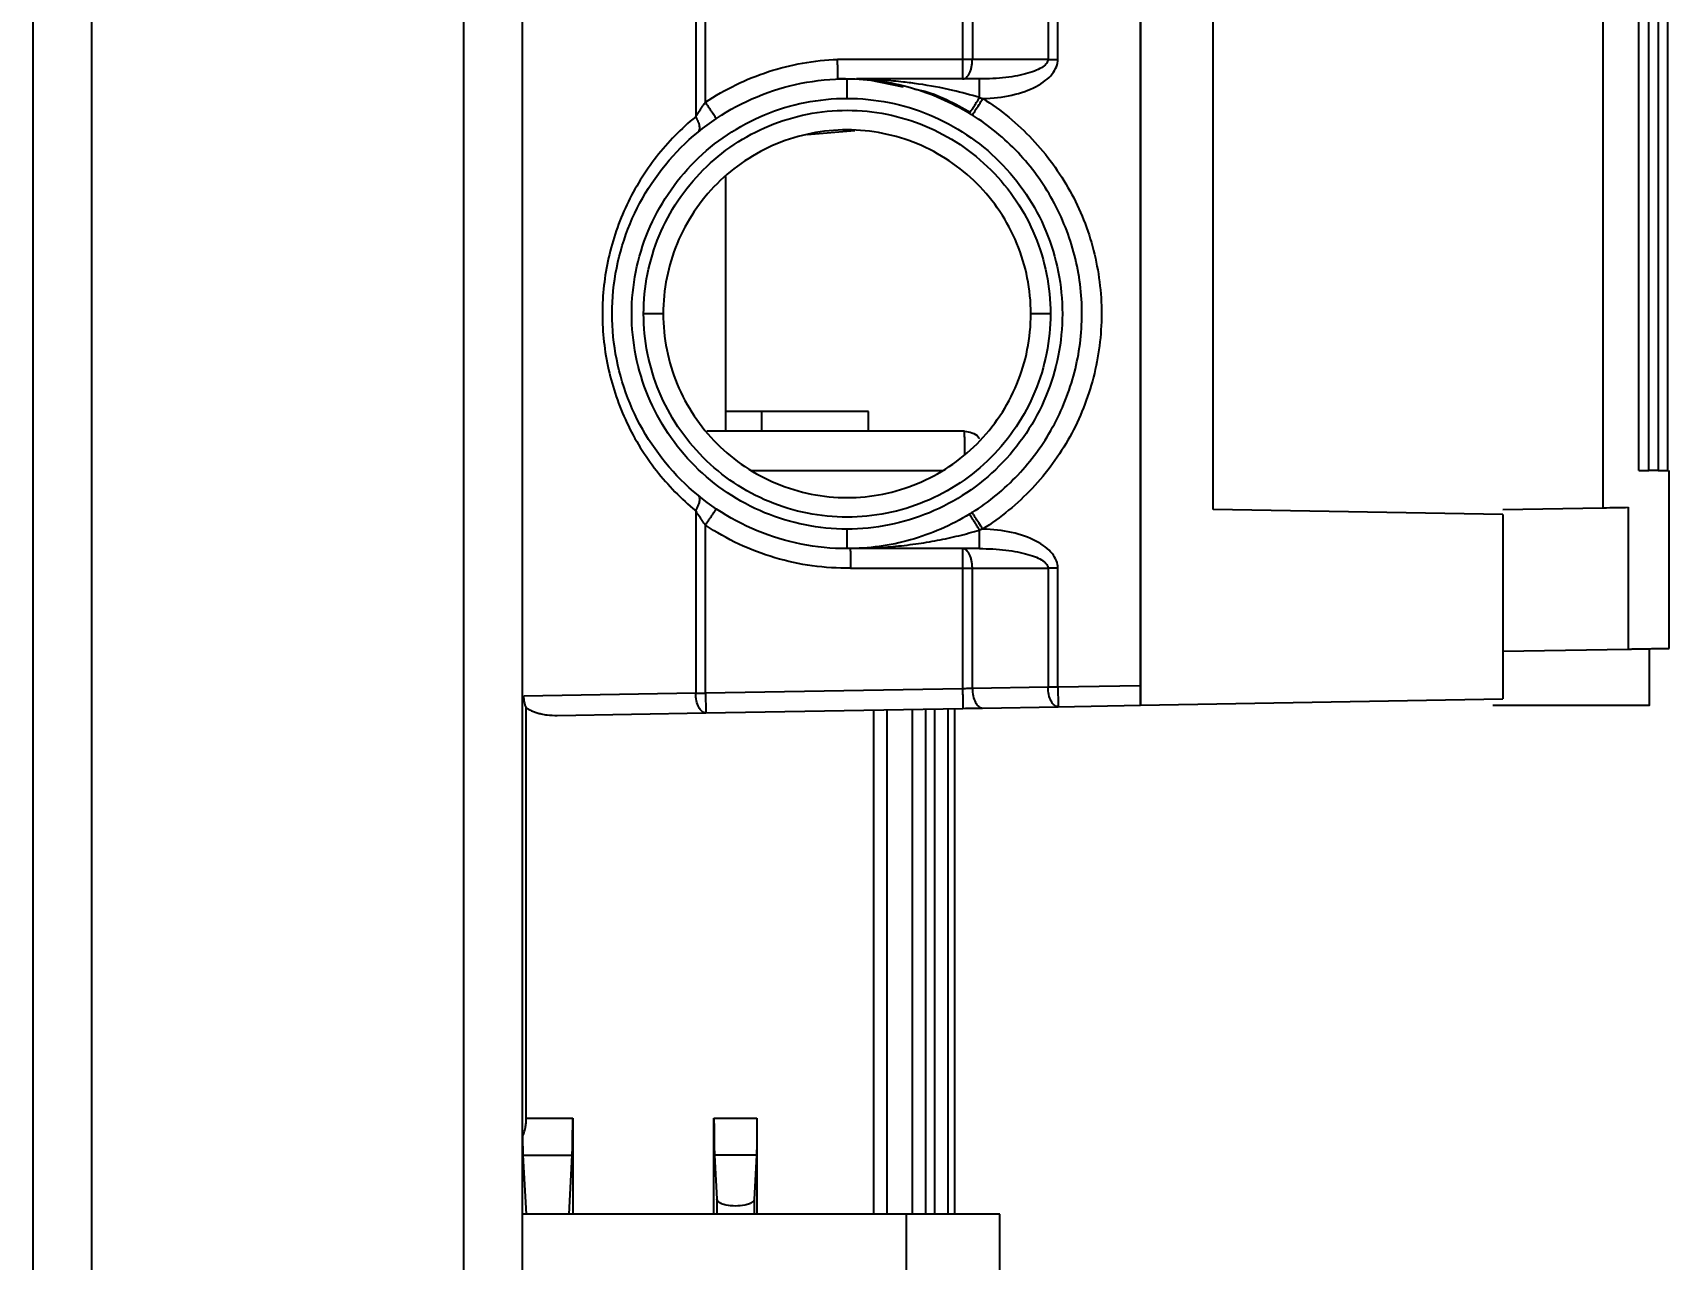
# Model space of a CAD drawing. Header units: millimetres. Extents: x 2 to 418, y 2 to 295.
# Drawn here: x 256.23 to 261.81, y 263.97 to 268.15 of the extents above; entities that cross this region are included whole.
import ezdxf

# ---------------------------------------------------------------- set-up
doc = ezdxf.new("R2010")
doc.units = ezdxf.units.MM
doc.styles.add('SLDTEXTSTYLE0', font='TXT', dxfattribs={"width": 0.75})
doc.dimstyles.new('SLDDIMSTYLE0', dxfattribs={"dimtxt": 3.175, "dimasz": 3.302, "dimexe": 0, "dimexo": 0.0625, "dimgap": 0.79375, "dimtad": 0, "dimtih": 1, "dimtoh": 1, "dimlfac": 15, "dimrnd": 1e-09, "dimzin": 4, "dimdsep": 46, "dimtxsty": 'SLDTEXTSTYLE0', "dimsah": 1, "dimcen": 0.09, "dimadec": 0, "dimazin": 1, "dimtfac": 1, "dimtmove": 0, "dimatfit": 0, "dimfxl": 0, "dimfrac": 2, "dimtolj": 1, "dimtzin": 12, "dimarcsym": 0})
doc.dimstyles.new('SLDDIMSTYLE1', dxfattribs={"dimtxt": 3.175, "dimasz": 3.302, "dimexe": 0, "dimexo": 0.0625, "dimgap": 0.79375, "dimtad": 0, "dimtih": 1, "dimtoh": 1, "dimlfac": 15, "dimrnd": 1e-09, "dimzin": 4, "dimdsep": 46, "dimtxsty": 'SLDTEXTSTYLE0', "dimsah": 1, "dimcen": 0.09, "dimadec": 0, "dimazin": 1, "dimtfac": 1, "dimtofl": 0, "dimtmove": 0, "dimatfit": 3, "dimfxl": 0, "dimfrac": 2, "dimtolj": 1, "dimtzin": 12, "dimarcsym": 0})

# ---------------------------------------------------------------- blocks, each defined once
blk = doc.blocks.new('_D_21')
at = {"color": 7, "linetype": 'Continuous', "lineweight": 0}
for p, q in [((249.7638, 255.5273), (249.7638, 266.404)), ((253.0972, 255.5273), (253.0972, 266.404)), ((249.7638, 263.229), (239.3048, 263.229)), ((253.0972, 263.229), (259.4472, 263.229))]:
    blk.add_line(p, q, dxfattribs=at)
at = {"color": 7, "linetype": 'Continuous', "lineweight": 18}
for points in [[(249.7638, 263.229), (246.4618, 263.737), (246.4618, 262.721)], [(253.0972, 263.229), (256.3992, 262.721), (256.3992, 263.737)]]:
    blk.add_solid(points, dxfattribs=at)
at = {"color": 7, "linetype": 'Continuous', "lineweight": 18, "insert": (228.7479, 264.8017), "char_height": 3.175, "attachment_point": 1, "style": 'SLDTEXTSTYLE0'}
blk.add_mtext('50.00', dxfattribs=at)
blk = doc.blocks.new('_D_23')
at = {"color": 7, "linetype": 'Continuous', "lineweight": 0}
for p, q in [((249.7638, 234.9342), (257.8972, 234.9342)), ((257.8972, 234.9342), (267.6294, 234.9342))]:
    blk.add_line(p, q, dxfattribs=at)
at = {"color": 7, "linetype": 'Continuous', "lineweight": 18}
for points in [[(249.7638, 234.9342), (253.0658, 234.4262), (253.0658, 235.4422)], [(257.8972, 234.9342), (254.5952, 235.4422), (254.5952, 234.4262)]]:
    blk.add_solid(points, dxfattribs=at)
at = {"color": 7, "linetype": 'Continuous', "lineweight": 18, "insert": (267.6294, 236.5068), "char_height": 3.175, "attachment_point": 1, "style": 'SLDTEXTSTYLE0'}
blk.add_mtext('122.00', dxfattribs=at)

msp = doc.modelspace()

# ---------------------------------------------------------------- linework, layer by layer
at = {"color": 7, "linetype": 'Continuous', "lineweight": 25}
for p, q in [((256.23051, 274.12948), (256.23051, 260.85994)), ((256.43051, 274.11205), (256.43051, 260.85121)), ((257.69718, 274.11205), (257.69718, 260.85121)), ((257.89718, 274.12948), (257.89718, 260.85994)), ((260.00384, 265.85731), (260.00384, 271.19064)), ((260.00384, 271.12398), (260.00384, 265.92399)), ((260.25051, 266.52398), (260.25051, 270.52398)), ((261.5782, 270.51802), (261.5782, 266.52993)), ((261.70008, 266.65731), (261.70008, 270.39064)), ((261.73465, 266.65731), (261.73465, 270.39064)), ((261.76696, 270.39064), (261.76696, 266.65731)), ((261.79967, 266.65731), (261.79967, 270.39064)), ((258.48837, 268.65321), (258.48837, 267.86141)), ((258.52171, 267.91082), (258.52171, 268.6038)), ((259.3973, 268.4588), (259.3973, 268.05671)), ((259.43064, 268.4588), (259.43064, 268.05671)), ((259.68837, 268.4588), (259.68837, 268.05671)), ((259.72171, 268.05671), (259.72171, 268.4588)), ((259.3973, 268.05671), (258.9716, 268.05671)), ((259.68837, 268.05671), (259.43064, 268.05671)), ((258.99899, 267.99004), (258.97287, 267.99004)), ((259.45504, 267.99004), (259.03609, 267.99004)), ((259.07893, 267.98723), (259.19524, 267.96364)), ((259.45504, 267.92699), (259.46648, 267.9235)), ((258.86763, 267.80042), (259.03077, 267.81407)), ((258.59051, 266.79064), (258.59051, 267.65745)), ((258.37777, 267.19064), (258.3111, 267.19064)), ((259.69658, 267.19064), (259.62992, 267.19064)), ((258.71216, 266.85731), (258.59051, 266.85731)), ((258.71216, 266.85731), (258.71216, 266.79064)), ((259.07733, 266.85731), (258.71216, 266.85731)), ((259.07733, 266.79064), (259.07733, 266.85731)), ((259.40384, 266.79064), (258.52651, 266.79064)), ((261.70008, 266.65731), (261.73465, 266.65731)), ((261.76623, 266.65731), (261.79967, 266.65731)), ((261.80384, 266.05109), (261.80384, 266.65731)), ((261.23718, 266.50675), (260.25051, 266.52398)), ((261.23718, 266.52398), (261.5782, 266.52993)), ((261.6645, 266.53144), (261.6645, 266.04866)), ((258.48837, 266.51988), (258.48837, 265.89812)), ((258.52171, 265.89812), (258.52171, 266.47047)), ((261.23718, 266.50675), (261.23718, 265.87884)), ((259.46569, 266.45729), (259.45504, 266.45404)), ((259.45504, 266.39073), (259.01551, 266.39073)), ((259.01585, 266.32406), (259.3973, 266.32406)), ((259.3973, 266.32406), (259.3973, 265.9134)), ((259.43064, 266.32406), (259.68837, 266.32406)), ((259.43064, 265.91456), (259.43064, 266.32406)), ((259.68837, 266.32406), (259.68837, 265.91906)), ((259.72171, 265.91906), (259.72171, 266.32406)), ((261.23718, 266.0412), (261.6645, 266.04866)), ((261.73718, 265.85731), (261.73718, 266.05037)), ((259.3973, 265.9134), (258.52171, 265.89812)), ((259.68837, 265.91906), (259.43064, 265.91456)), ((260.00384, 265.92399), (259.72171, 265.91906)), ((258.48837, 265.89812), (257.90339, 265.88791)), ((259.46513, 265.84791), (259.72287, 265.85241)), ((259.72287, 265.85241), (260.00384, 265.85731)), ((260.00384, 265.85731), (261.23718, 265.87884)), ((257.91146, 264.45067), (257.91146, 265.84868)), ((258.01682, 265.82263), (258.52287, 265.83146)), ((258.52287, 265.83146), (259.39847, 265.84674)), ((259.14079, 264.12398), (259.14079, 265.84357)), ((259.27179, 264.12398), (259.27179, 265.84487)), ((259.34777, 264.12398), (259.34777, 265.84619)), ((259.37051, 264.12398), (259.37051, 265.84659)), ((257.91146, 264.45067), (258.06946, 264.45067)), ((258.06946, 264.45067), (258.06946, 264.12398)), ((258.55069, 264.12398), (258.55069, 264.45067)), ((258.55069, 264.45067), (258.69705, 264.45067)), ((258.69705, 264.45067), (258.69705, 264.12398)), ((257.90001, 264.32538), (257.91087, 264.12398)), ((257.90001, 264.32538), (258.06774, 264.32538)), ((258.05687, 264.12398), (258.06774, 264.32538)), ((258.55241, 264.32538), (258.56052, 264.17504)), ((258.69533, 264.32538), (258.55241, 264.32538)), ((258.69533, 264.32538), (258.68716, 264.17414)), ((259.20643, 264.12398), (257.89718, 264.12398)), ((259.20643, 262.39064), (259.20643, 264.12398)), ((259.52384, 264.12398), (259.20643, 264.12398)), ((259.52384, 263.79632), (259.52384, 264.12398))]:
    msp.add_line(p, q, dxfattribs=at)
at = {"color": 8, "linetype": 'Continuous', "lineweight": 25}
for p, q in [((258.67991, 266.65731), (259.32777, 266.65731)), ((259.09504, 264.12398), (259.09504, 265.84145)), ((259.22604, 265.84373), (259.22604, 264.12398)), ((259.30202, 265.84506), (259.30202, 264.12398)), ((258.56052, 264.17504), (258.56052, 264.12398)), ((258.68716, 264.17414), (258.68716, 264.12398))]:
    msp.add_line(p, q, dxfattribs=at)
at = {"color": 7, "linetype": 'Continuous', "lineweight": 25}
for points, knots in [([(258.52171, 267.91082), (258.58805, 267.95524), (258.66056, 267.99042), (258.81245, 268.03968), (258.89182, 268.05374), (258.9716, 268.05671)], [0, 0, 0, 0, 0.5, 0.5, 1, 1, 1, 1]), ([(258.97287, 267.99004), (258.97286, 267.9901), (258.97286, 267.99022), (258.97283, 267.99125), (258.97279, 267.99302), (258.97273, 267.99574), (258.97265, 267.99947), (258.97255, 268.00432), (258.97243, 268.01033), (258.9723, 268.01753), (258.97215, 268.0259), (258.97199, 268.03535), (258.9718, 268.04574), (258.97167, 268.053), (258.9716, 268.05671)], [0, 0, 0, 0, 0.0605333, 0.1252138, 0.1940412, 0.2670151, 0.3441349, 0.4254001, 0.5108098, 0.6003635, 0.6940603, 0.7918993, 0.8938795, 1, 1, 1, 1]), ([(259.3973, 267.99004), (259.39841, 267.99011), (259.4005, 267.99023), (259.40343, 267.99111), (259.40598, 267.99229), (259.40816, 267.99364), (259.41162, 267.99627), (259.41604, 268.00106), (259.42121, 268.00963), (259.42537, 268.01991), (259.42842, 268.03177), (259.43029, 268.04413), (259.43052, 268.05254), (259.43064, 268.05671)], [0, 0, 0, 0, 0.06345117, 0.120218, 0.17026269, 0.21359363, 0.25025014, 0.38212835, 0.50016566, 0.63292401, 0.75910752, 0.88065351, 1, 1, 1, 1]), ([(259.3973, 268.05671), (259.3973, 268.03926), (259.3973, 268.02191), (259.3973, 267.99723), (259.3973, 267.99004), (259.3973, 267.99004)], [0, 0, 0, 0, 0.5, 0.5, 1, 1, 1, 1]), ([(259.68837, 268.05671), (259.68837, 268.05235), (259.68536, 268.04362), (259.67201, 268.03103), (259.65028, 268.01944), (259.6211, 268.00926), (259.58549, 268.00093), (259.53138, 267.99265), (259.48559, 267.99004), (259.45504, 267.99004)], [1.5707963, 1.5707963, 1.5707963, 1.5707963, 1.7671459, 1.9634954, 2.1598449, 2.3561945, 2.552544, 2.7488936, 3.1415927, 3.1415927, 3.1415927, 3.1415927]), ([(259.46648, 267.9235), (259.5004, 267.92423), (259.53403, 267.92823), (259.59589, 267.94223), (259.62412, 267.95221), (259.67108, 267.97673), (259.68983, 267.99126), (259.71515, 268.02276), (259.72171, 268.03973), (259.72171, 268.05671)], [0, 0, 0, 0, 0.25, 0.25, 0.5, 0.5, 0.75, 0.75, 1, 1, 1, 1]), ([(259.00384, 266.39064), (258.89912, 266.39064), (258.79444, 266.41147), (258.60095, 266.49161), (258.5122, 266.55091), (258.36411, 266.69901), (258.30481, 266.78775), (258.22466, 266.98125), (258.20384, 267.08592), (258.20384, 267.29536), (258.22466, 267.40004), (258.30481, 267.59354), (258.36411, 267.68228), (258.5122, 267.83038), (258.60095, 267.88967), (258.79444, 267.96982), (258.89912, 267.99064), (259.00384, 267.99064)], [0, 0, 0, 0, 0.125, 0.125, 0.25, 0.25, 0.375, 0.375, 0.5, 0.5, 0.625, 0.625, 0.75, 0.75, 0.875, 0.875, 1, 1, 1, 1]), ([(259.00384, 267.92398), (259.00384, 267.94143), (259.00384, 267.95878), (259.00384, 267.98346), (259.00384, 267.99064), (259.00384, 267.99064)], [0, 0, 0, 0, 0.5, 0.5, 1, 1, 1, 1]), ([(259.00384, 267.99064), (259.07696, 267.99064), (259.15008, 267.98056), (259.29086, 267.94096), (259.35851, 267.91145), (259.42091, 267.87333)], [0, 0, 0, 0, 0.5, 0.5, 1, 1, 1, 1]), ([(259.10865, 267.98711), (259.10565, 267.98731), (259.09517, 267.988), (259.07747, 267.9888), (259.0571, 267.98956), (259.0431, 267.98991), (259.03696, 267.99003), (259.03627, 267.99004), (259.0361, 267.99004), (259.03609, 267.99004), (259.03609, 267.99004)], [0, 0, 0, 0, 0.121322, 0.4234464, 0.7138608, 0.953332, 0.9823111, 0.9921277, 0.9962159, 1, 1, 1, 1]), ([(259.45504, 267.92699), (259.45504, 267.94381), (259.45504, 267.96019), (259.45504, 267.98337), (259.45504, 267.99004), (259.45504, 267.99004)], [0, 0, 0, 0, 0.5, 0.5, 1, 1, 1, 1]), ([(259.00384, 266.45731), (258.90785, 266.45731), (258.81189, 266.4764), (258.63452, 266.54987), (258.55317, 266.60422), (258.41742, 266.73998), (258.36307, 266.82132), (258.2896, 266.99869), (258.27051, 267.09465), (258.27051, 267.28664), (258.2896, 267.38259), (258.36307, 267.55996), (258.41742, 267.64131), (258.55317, 267.77707), (258.63452, 267.83142), (258.81189, 267.90489), (258.90785, 267.92398), (259.00384, 267.92398)], [0, 0, 0, 0, 0.125, 0.125, 0.25, 0.25, 0.375, 0.375, 0.5, 0.5, 0.625, 0.625, 0.75, 0.75, 0.875, 0.875, 1, 1, 1, 1]), ([(259.00384, 267.92398), (259.09984, 267.92398), (259.19579, 267.90489), (259.37316, 267.83142), (259.45451, 267.77707), (259.59026, 267.64131), (259.64462, 267.55996), (259.71809, 267.38259), (259.73718, 267.28664), (259.73718, 267.09465), (259.71809, 266.99869), (259.64462, 266.82132), (259.59026, 266.73998), (259.45451, 266.60422), (259.37316, 266.54987), (259.19579, 266.4764), (259.09984, 266.45731), (259.00384, 266.45731)], [0, 0, 0, 0, 0.125, 0.125, 0.25, 0.25, 0.375, 0.375, 0.5, 0.5, 0.625, 0.625, 0.75, 0.75, 0.875, 0.875, 1, 1, 1, 1]), ([(259.23449, 267.95567), (259.24216, 267.95422), (259.30782, 267.94182), (259.37052, 267.90661), (259.4259, 267.87551)], [0, 0, 0, 0, 0.11684989, 1, 1, 1, 1]), ([(259.42091, 267.87333), (259.42096, 267.87334), (259.42107, 267.87338), (259.42159, 267.87433), (259.4228, 267.87658), (259.42595, 267.88114), (259.42994, 267.88702), (259.43577, 267.89602), (259.44083, 267.90405), (259.44766, 267.91497), (259.45191, 267.9219), (259.45504, 267.92699)], [0, 0, 0, 0, 0.0515288, 0.1174089, 0.24118, 0.3328774, 0.5004041, 0.592504, 0.7596325, 0.8234194, 1, 1, 1, 1]), ([(259.43089, 267.86713), (259.43089, 267.86713), (259.43166, 267.86834), (259.43512, 267.87383), (259.43784, 267.87813), (259.44479, 267.88914), (259.449, 267.89581), (259.45776, 267.90969), (259.46229, 267.91686), (259.46648, 267.9235)], [0, 0, 0, 0, 0.25, 0.25, 0.5, 0.5, 0.75, 0.75, 1, 1, 1, 1]), ([(259.46648, 267.9235), (259.52805, 267.88463), (259.5847, 267.83796), (259.68457, 267.73196), (259.72778, 267.67264), (259.79806, 267.54509), (259.82512, 267.47686), (259.86136, 267.33581), (259.87055, 267.26299), (259.87047, 267.11736), (259.8612, 267.04455), (259.82481, 266.90354), (259.79768, 266.83534), (259.72726, 266.70786), (259.68398, 266.64859), (259.584, 266.5427), (259.5273, 266.49609), (259.46569, 266.45729)], [0, 0, 0, 0, 0.125, 0.125, 0.25, 0.25, 0.375, 0.375, 0.5, 0.5, 0.625, 0.625, 0.75, 0.75, 0.875, 0.875, 1, 1, 1, 1]), ([(258.3111, 267.19064), (258.3111, 267.28133), (258.32914, 267.37198), (258.39855, 267.53955), (258.4499, 267.6164), (258.57816, 267.74464), (258.65502, 267.79598), (258.8226, 267.86538), (258.91325, 267.8834), (259.00394, 267.88338)], [0, 0, 0, 0, 0.25, 0.25, 0.5, 0.5, 0.75, 0.75, 1, 1, 1, 1]), ([(258.50429, 267.88623), (258.50631, 267.88921), (258.5102, 267.89493), (258.51603, 267.90313), (258.51987, 267.90833), (258.52171, 267.91082)], [0, 0, 0, 0, 0.3595358, 0.6928572, 1, 1, 1, 1]), ([(259.00394, 267.88338), (259.09461, 267.88337), (259.18524, 267.86533), (259.35277, 267.79592), (259.42961, 267.74457), (259.55783, 267.61633), (259.60916, 267.53949), (259.67855, 267.37195), (259.69658, 267.28131), (259.69658, 267.19064)], [0, 0, 0, 0, 0.25, 0.25, 0.5, 0.5, 0.75, 0.75, 1, 1, 1, 1]), ([(259.43016, 266.5137), (259.48704, 266.54952), (259.53937, 266.59254), (259.63166, 266.69028), (259.67161, 266.745), (259.73661, 266.86267), (259.76166, 266.92562), (259.79525, 267.05579), (259.80381, 267.12299), (259.80388, 267.25743), (259.7954, 267.32464), (259.76194, 267.45484), (259.73697, 267.51782), (259.6721, 267.63556), (259.6322, 267.69032), (259.54002, 267.78817), (259.48773, 267.83125), (259.43089, 267.86713)], [0, 0, 0, 0, 0.125, 0.125, 0.25, 0.25, 0.375, 0.375, 0.5, 0.5, 0.625, 0.625, 0.75, 0.75, 0.875, 0.875, 1, 1, 1, 1]), ([(259.00384, 267.81672), (258.92189, 267.81672), (258.83997, 267.80042), (258.68854, 267.7377), (258.61909, 267.69129), (258.50319, 267.57539), (258.45679, 267.50595), (258.39406, 267.35452), (258.37777, 267.2726), (258.37777, 267.19064)], [0, 0, 0, 0, 0.25, 0.25, 0.5, 0.5, 0.75, 0.75, 1, 1, 1, 1]), ([(259.62992, 267.19064), (259.62992, 267.2726), (259.61362, 267.35452), (259.5509, 267.50595), (259.50449, 267.57539), (259.38859, 267.69129), (259.31914, 267.7377), (259.16772, 267.80042), (259.08579, 267.81672), (259.00384, 267.81672)], [0, 0, 0, 0, 0.25, 0.25, 0.5, 0.5, 0.75, 0.75, 1, 1, 1, 1]), ([(259.00384, 266.4979), (258.91316, 266.4979), (258.82252, 266.51593), (258.65496, 266.58534), (258.57812, 266.63668), (258.44988, 266.76492), (258.39854, 266.84177), (258.32913, 267.00932), (258.3111, 267.09996), (258.3111, 267.19064)], [0, 0, 0, 0, 0.25, 0.25, 0.5, 0.5, 0.75, 0.75, 1, 1, 1, 1]), ([(258.37777, 267.19064), (258.37777, 267.10869), (258.39406, 267.02677), (258.45679, 266.87534), (258.50319, 266.80589), (258.61909, 266.68999), (258.68854, 266.64359), (258.83997, 266.58087), (258.92189, 266.56457), (259.00384, 266.56457)], [0, 0, 0, 0, 0.25, 0.25, 0.5, 0.5, 0.75, 0.75, 1, 1, 1, 1]), ([(259.69658, 267.19064), (259.69658, 267.09996), (259.67855, 267.00932), (259.60915, 266.84177), (259.5578, 266.76492), (259.42956, 266.63668), (259.35272, 266.58534), (259.18517, 266.51593), (259.09452, 266.4979), (259.00384, 266.4979)], [0, 0, 0, 0, 0.25, 0.25, 0.5, 0.5, 0.75, 0.75, 1, 1, 1, 1]), ([(259.00384, 266.56457), (259.08579, 266.56457), (259.16772, 266.58087), (259.31914, 266.64359), (259.38859, 266.68999), (259.50449, 266.80589), (259.5509, 266.87534), (259.61362, 267.02677), (259.62992, 267.10869), (259.62992, 267.19064)], [0, 0, 0, 0, 0.25, 0.25, 0.5, 0.5, 0.75, 0.75, 1, 1, 1, 1]), ([(259.40384, 266.79064), (259.41244, 266.78955), (259.42964, 266.78738), (259.44774, 266.77677), (259.45349, 266.7675), (259.45465, 266.76562)], [0, 0, 0, 0, 0.4436506, 0.8873012, 1, 1, 1, 1]), ([(261.76696, 266.65731), (261.76449, 266.65731), (261.75954, 266.65731), (261.75162, 266.65731), (261.74338, 266.65731), (261.73756, 266.65731), (261.73465, 266.65731)], [0, 0, 0, 0, 0.2500041, 0.5, 0.7499959, 1, 1, 1, 1]), ([(258.52171, 266.47047), (258.51987, 266.47295), (258.51604, 266.47814), (258.51021, 266.48635), (258.50631, 266.49208), (258.50429, 266.49505)], [0, 0, 0, 0, 0.30640284, 0.63972448, 1, 1, 1, 1]), ([(259.01585, 266.32406), (258.92865, 266.32285), (258.84127, 266.33491), (258.67402, 266.38446), (258.59418, 266.42195), (258.52171, 266.47047)], [0, 0, 0, 0, 0.5, 0.5, 1, 1, 1, 1]), ([(259.42091, 266.50796), (259.35851, 266.46984), (259.29086, 266.44033), (259.15008, 266.40073), (259.07696, 266.39064), (259.00384, 266.39064)], [0, 0, 0, 0, 0.5, 0.5, 1, 1, 1, 1]), ([(259.45504, 266.45404), (259.45387, 266.45595), (259.45149, 266.45983), (259.44791, 266.46564), (259.4443, 266.47145), (259.44073, 266.47716), (259.43727, 266.48265), (259.43398, 266.48781), (259.43108, 266.49232), (259.42857, 266.49615), (259.42567, 266.50031), (259.42295, 266.50439), (259.42157, 266.50693), (259.42106, 266.5079), (259.42096, 266.50794), (259.42091, 266.50796)], [0, 0, 0, 0, 0.0659961, 0.1343334, 0.2046662, 0.2768006, 0.3504205, 0.4249613, 0.499902, 0.5654619, 0.6307951, 0.7591717, 0.882771, 0.948541, 1, 1, 1, 1]), ([(259.46569, 266.45729), (259.4615, 266.46393), (259.45698, 266.47111), (259.44824, 266.485), (259.44403, 266.49167), (259.4371, 266.50268), (259.43438, 266.50699), (259.43092, 266.51249), (259.43016, 266.5137), (259.43016, 266.5137)], [0, 0, 0, 0, 0.25, 0.25, 0.5, 0.5, 0.75, 0.75, 1, 1, 1, 1]), ([(259.00384, 266.39064), (259.00384, 266.39064), (259.00384, 266.39783), (259.00384, 266.42251), (259.00384, 266.43986), (259.00384, 266.45731)], [0, 0, 0, 0, 0.5, 0.5, 1, 1, 1, 1]), ([(259.12579, 266.395), (259.12611, 266.39502), (259.13737, 266.39582), (259.17486, 266.39887), (259.22431, 266.40457), (259.27501, 266.41229), (259.31178, 266.4188), (259.34833, 266.42622), (259.38446, 266.43455), (259.42003, 266.44369), (259.44341, 266.4506), (259.45504, 266.45404)], [0, 0, 0, 0, 0.0028709, 0.1018438, 0.3392128, 0.4506806, 0.5621082, 0.6735709, 0.7837606, 0.8924712, 1, 1, 1, 1]), ([(259.45504, 266.39073), (259.45504, 266.39073), (259.45504, 266.39744), (259.45504, 266.42072), (259.45504, 266.43717), (259.45504, 266.45404)], [0, 0, 0, 0, 0.5, 0.5, 1, 1, 1, 1]), ([(259.72171, 266.32406), (259.72171, 266.34107), (259.71512, 266.35808), (259.6897, 266.38963), (259.67089, 266.40417), (259.62376, 266.42871), (259.59543, 266.43868), (259.5334, 266.45264), (259.49968, 266.4566), (259.46569, 266.45729)], [0, 0, 0, 0, 0.25, 0.25, 0.5, 0.5, 0.75, 0.75, 1, 1, 1, 1]), ([(259.01493, 266.39072), (259.01493, 266.39072), (259.01503, 266.38354), (259.01537, 266.35886), (259.01561, 266.34151), (259.01585, 266.32406)], [0, 0, 0, 0, 0.5, 0.5, 1, 1, 1, 1]), ([(259.12579, 266.395), (259.11575, 266.39433), (259.09823, 266.39318), (259.07579, 266.39215), (259.06103, 266.39162), (259.04981, 266.39129), (259.0405, 266.39106), (259.03198, 266.39091), (259.02601, 266.39082), (259.02177, 266.39078), (259.01817, 266.39074), (259.01627, 266.39073), (259.01551, 266.39073)], [0, 0, 0, 0, 0.2718148, 0.4743415, 0.6075791, 0.671527, 0.77805, 0.8598559, 0.9025481, 0.9404982, 0.9761819, 1, 1, 1, 1]), ([(259.43064, 266.32406), (259.43061, 266.32614), (259.43055, 266.33031), (259.43009, 266.33652), (259.42936, 266.34269), (259.42831, 266.34877), (259.42695, 266.35473), (259.42527, 266.36052), (259.42325, 266.36609), (259.42033, 266.3726), (259.41603, 266.37972), (259.41059, 266.3856), (259.40419, 266.38983), (259.39984, 266.39039), (259.3973, 266.39073)], [0, 0, 0, 0, 0.05960954, 0.11943888, 0.17982588, 0.24109082, 0.30352863, 0.36740238, 0.43293789, 0.50031948, 0.61829787, 0.75017469, 0.85420087, 1, 1, 1, 1]), ([(259.3973, 266.39073), (259.3973, 266.39073), (259.3973, 266.38354), (259.3973, 266.35886), (259.3973, 266.34151), (259.3973, 266.32406)], [0, 0, 0, 0, 0.5, 0.5, 1, 1, 1, 1]), ([(259.45504, 266.39073), (259.48559, 266.39073), (259.53138, 266.38812), (259.58549, 266.37984), (259.6211, 266.37151), (259.65028, 266.36133), (259.67201, 266.34974), (259.68536, 266.33715), (259.68837, 266.32842), (259.68837, 266.32406)], [0, 0, 0, 0, 0.3926991, 0.5890486, 0.7853982, 0.9817477, 1.1780972, 1.3744468, 1.5707963, 1.5707963, 1.5707963, 1.5707963]), ([(261.6645, 266.04866), (261.66907, 266.04874), (261.67821, 266.0489), (261.69104, 266.04912), (261.70323, 266.04933), (261.71472, 266.04953), (261.72551, 266.04972), (261.73561, 266.0499), (261.74502, 266.05006), (261.75373, 266.05021), (261.76175, 266.05035), (261.76907, 266.05048), (261.7757, 266.0506), (261.78163, 266.0507), (261.78686, 266.05079), (261.79139, 266.05087), (261.79523, 266.05094), (261.79837, 266.05099), (261.80082, 266.05103), (261.80255, 266.05106), (261.80364, 266.05108), (261.80377, 266.05108), (261.80384, 266.05109)], [0, 0, 0, 0, 0.0500001, 0.1000002, 0.1500003, 0.2000003, 0.2500004, 0.3000004, 0.3500005, 0.4000005, 0.4500005, 0.5000005, 0.5500004, 0.6000004, 0.6500004, 0.7000003, 0.7500003, 0.8000002, 0.8500002, 0.9000001, 0.9500001, 1, 1, 1, 1]), ([(259.43064, 265.91456), (259.43075, 265.90579), (259.43174, 265.89702), (259.43533, 265.88082), (259.43793, 265.8734), (259.44432, 265.86105), (259.44812, 265.85612), (259.45633, 265.84951), (259.46075, 265.84783), (259.46513, 265.84791)], [0, 0, 0, 0, 0.25, 0.25, 0.5, 0.5, 0.75, 0.75, 1, 1, 1, 1]), ([(259.72287, 265.85241), (259.71848, 265.85233), (259.71407, 265.85401), (259.70585, 265.86062), (259.70205, 265.86554), (259.69566, 265.8779), (259.69307, 265.88532), (259.68948, 265.90152), (259.68849, 265.91029), (259.68837, 265.91906)], [0, 0, 0, 0, 0.25, 0.25, 0.5, 0.5, 0.75, 0.75, 1, 1, 1, 1]), ([(259.72171, 265.91906), (259.72201, 265.90161), (259.72231, 265.88427), (259.72274, 265.85959), (259.72287, 265.85241), (259.72287, 265.85241)], [0, 0, 0, 0, 0.5, 0.5, 1, 1, 1, 1]), ([(260.00384, 265.92399), (260.00384, 265.92147), (260.00384, 265.91654), (260.00384, 265.90936), (260.00384, 265.90258), (260.00384, 265.89473), (260.00384, 265.88585), (260.00384, 265.87665), (260.00384, 265.86862), (260.00384, 265.86218), (260.00384, 265.85802), (260.00384, 265.85755), (260.00384, 265.85731)], [0, 0, 0, 0, 0.0720294, 0.1408028, 0.2070655, 0.2716502, 0.380884, 0.5002016, 0.6192062, 0.7287445, 0.859188, 1, 1, 1, 1]), ([(257.91146, 265.84868), (257.91083, 265.85012), (257.90957, 265.85299), (257.90796, 265.85757), (257.90657, 265.86233), (257.90505, 265.86888), (257.90369, 265.87741), (257.90349, 265.8844), (257.90339, 265.88791)], [0, 0, 0, 0, 0.1256577, 0.2504612, 0.3752036, 0.5006793, 0.7496278, 1, 1, 1, 1]), ([(258.52287, 265.83146), (258.51848, 265.83138), (258.51407, 265.83306), (258.50585, 265.83967), (258.50205, 265.8446), (258.49566, 265.85695), (258.49307, 265.86437), (258.48948, 265.88057), (258.48849, 265.88934), (258.48837, 265.89812)], [0, 0, 0, 0, 0.25, 0.25, 0.5, 0.5, 0.75, 0.75, 1, 1, 1, 1]), ([(258.52171, 265.89812), (258.52201, 265.88067), (258.52231, 265.86332), (258.52274, 265.83864), (258.52287, 265.83146), (258.52287, 265.83146)], [0, 0, 0, 0, 0.5, 0.5, 1, 1, 1, 1]), ([(261.20384, 265.85731), (261.2472, 265.85731), (261.33391, 265.85731), (261.44878, 265.85731), (261.54849, 265.85731), (261.62922, 265.85731), (261.68983, 265.85731), (261.72542, 265.85731), (261.7404, 265.85731), (261.73653, 265.85731), (261.73621, 265.85731)], [0, 0, 0, 0, 0.1410718, 0.2821437, 0.4232155, 0.5642873, 0.7053592, 0.846431, 0.9875028, 1, 1, 1, 1]), ([(257.91146, 265.84868), (257.91332, 265.84743), (257.91708, 265.84492), (257.92306, 265.84155), (257.92932, 265.83845), (257.93756, 265.83493), (257.94834, 265.8312), (257.96375, 265.82724), (257.98671, 265.82328), (258.00522, 265.82288), (258.01682, 265.82263)], [0, 0, 0, 0, 0.0610328, 0.1232277, 0.1866608, 0.251404, 0.3671461, 0.4968239, 0.6844757, 1, 1, 1, 1]), ([(257.8986, 264.38773), (257.89964, 264.3902), (257.9017, 264.3951), (257.90432, 264.40283), (257.90657, 264.41074), (257.90894, 264.42124), (257.91101, 264.43455), (257.91131, 264.44531), (257.91146, 264.45067)], [0, 0, 0, 0, 0.1326986, 0.2631018, 0.391939, 0.5199661, 0.7612231, 1, 1, 1, 1]), ([(258.06774, 264.32538), (258.06779, 264.32643), (258.0679, 264.32852), (258.06806, 264.33223), (258.0682, 264.33634), (258.06834, 264.34089), (258.06853, 264.34797), (258.06876, 264.35869), (258.069, 264.37393), (258.0692, 264.39063), (258.06935, 264.40903), (258.06945, 264.42914), (258.06946, 264.44341), (258.06946, 264.45067)], [0, 0, 0, 0, 0.05418453, 0.10731482, 0.15959901, 0.21125544, 0.2625105, 0.37898436, 0.50014154, 0.62109498, 0.73775197, 0.86646734, 1, 1, 1, 1]), ([(258.55069, 264.45067), (258.55069, 264.44795), (258.55069, 264.44252), (258.55071, 264.43441), (258.55073, 264.42637), (258.55077, 264.41841), (258.55083, 264.40666), (258.55095, 264.39147), (258.55115, 264.37391), (258.55141, 264.3581), (258.55167, 264.34599), (258.55193, 264.337), (258.55216, 264.33039), (258.55233, 264.32705), (258.55241, 264.32538)], [0, 0, 0, 0, 0.0501751, 0.1000867, 0.1499224, 0.1998704, 0.250118, 0.3749619, 0.500033, 0.6248769, 0.749948, 0.8333939, 0.9164534, 1, 1, 1, 1]), ([(258.69705, 264.45067), (258.69705, 264.44773), (258.69705, 264.4419), (258.69703, 264.43326), (258.69701, 264.42482), (258.69697, 264.41659), (258.6969, 264.40516), (258.69678, 264.39064), (258.69658, 264.37395), (258.69634, 264.35869), (258.69606, 264.34514), (258.69572, 264.33357), (258.69546, 264.32814), (258.69533, 264.32538)], [0, 0, 0, 0, 0.0541788, 0.1073028, 0.1595808, 0.2112318, 0.2624828, 0.3789321, 0.5000932, 0.6210425, 0.7377239, 0.866452, 1, 1, 1, 1]), ([(257.8986, 264.38773), (257.89863, 264.38488), (257.89869, 264.37922), (257.8988, 264.37121), (257.89892, 264.36362), (257.89905, 264.35649), (257.89922, 264.34835), (257.89944, 264.33979), (257.89971, 264.33145), (257.89991, 264.32741), (257.90001, 264.32538)], [0, 0, 0, 0, 0.1004963, 0.2002161, 0.2996962, 0.3994772, 0.5000949, 0.667063, 0.8328631, 1, 1, 1, 1]), ([(258.68716, 264.17414), (258.68705, 264.17331), (258.68683, 264.17174), (258.68569, 264.1695), (258.68415, 264.1675), (258.6823, 264.16571), (258.6803, 264.16415), (258.6779, 264.16259), (258.67499, 264.16103), (258.66835, 264.15808), (258.65314, 264.1536), (258.62382, 264.15088), (258.59453, 264.15403), (258.57905, 264.1588), (258.57201, 264.16209), (258.56729, 264.16486), (258.56213, 264.16918), (258.56111, 264.17288), (258.56052, 264.17504)], [0, 0, 0, 0, 0.0358595, 0.0689258, 0.0991996, 0.126682, 0.1513744, 0.1732794, 0.203631, 0.2326169, 0.3365894, 0.4997714, 0.6631638, 0.7673883, 0.8019238, 0.8386215, 0.9058928, 1, 1, 1, 1])]:
    msp.add_open_spline(points, degree=3, knots=knots, dxfattribs=at)
for points in [[(259.43064, 268.05671), (259.42056, 268.05671), (259.40894, 268.05671), (259.3973, 268.05671)], [(259.68837, 268.05671), (259.69845, 268.05671), (259.71007, 268.05671), (259.72171, 268.05671)], [(258.48837, 267.86141), (258.4389, 267.82093), (258.34895, 267.72899), (258.24758, 267.56482), (258.18471, 267.38241), (258.16341, 267.19064), (258.18471, 266.99888), (258.24758, 266.81647), (258.34895, 266.6523), (258.4389, 266.56036), (258.48837, 266.51988)], [(258.48837, 267.86141), (258.49336, 267.86968), (258.49872, 267.87796), (258.50429, 267.88623)], [(258.49725, 267.80981), (258.49931, 267.81149), (258.50239, 267.81651), (258.50243, 267.82905), (258.49748, 267.84498), (258.49162, 267.85611), (258.48837, 267.86141)], [(258.55879, 267.85542), (258.55879, 267.85542), (258.5584, 267.856), (258.55644, 267.85894), (258.55298, 267.8641), (258.54812, 267.87137), (258.54212, 267.88033), (258.5354, 267.89037), (258.52843, 267.90078), (258.52389, 267.90756), (258.52171, 267.91082)], [(259.42091, 267.87333), (259.42425, 267.87128), (259.42758, 267.86922), (259.43089, 267.86713)], [(258.48837, 266.51988), (258.49162, 266.52518), (258.49748, 266.53631), (258.50243, 266.55224), (258.50239, 266.56478), (258.49931, 266.5698), (258.49725, 266.57148)], [(258.52171, 266.47047), (258.52389, 266.47373), (258.52843, 266.4805), (258.5354, 266.49092), (258.54212, 266.50096), (258.54812, 266.50992), (258.55298, 266.51718), (258.55644, 266.52234), (258.5584, 266.52528), (258.55879, 266.52586), (258.55879, 266.52586)], [(261.5782, 266.52993), (261.61039, 266.53043), (261.63916, 266.53093), (261.6645, 266.53144)], [(258.50429, 266.49505), (258.49872, 266.50333), (258.49336, 266.5116), (258.48837, 266.51988)], [(259.43016, 266.5137), (259.42709, 266.51177), (259.42401, 266.50985), (259.42091, 266.50796)], [(259.3973, 266.32406), (259.40894, 266.32406), (259.42056, 266.32406), (259.43064, 266.32406)], [(259.72171, 266.32406), (259.71007, 266.32406), (259.69845, 266.32406), (259.68837, 266.32406)], [(259.43064, 265.91456), (259.4256, 265.91439), (259.41476, 265.91401), (259.40312, 265.9136), (259.3973, 265.9134)], [(259.3973, 265.9134), (259.39737, 265.90947), (259.39751, 265.90132), (259.39773, 265.88879), (259.39794, 265.87671), (259.39813, 265.86593), (259.39828, 265.85719), (259.39839, 265.85098), (259.39845, 265.84744), (259.39847, 265.84674), (259.39847, 265.84674)], [(259.72171, 265.91906), (259.71007, 265.91906), (259.69845, 265.91906), (259.68837, 265.91906)], [(258.48837, 265.89812), (258.49845, 265.89812), (258.51007, 265.89812), (258.52171, 265.89812)], [(259.39847, 265.84674), (259.4101, 265.84695), (259.43337, 265.84735), (259.45506, 265.84773), (259.46513, 265.84791)]]:
    msp.add_open_spline(points, degree=3, dxfattribs=at)
at = {"color": 8, "linetype": 'Continuous', "lineweight": 25}
for points, knots in [([(259.45504, 267.92699), (259.42484, 267.93543), (259.35596, 267.95468), (259.26913, 267.9703), (259.19002, 267.98055), (259.14393, 267.98494), (259.11486, 267.98673), (259.10865, 267.98711)], [0, 0, 0, 0, 0.2644215, 0.6032124, 0.7495842, 0.9465026, 1, 1, 1, 1]), ([(259.4049, 266.71377), (259.40487, 266.72323), (259.4048, 266.74096), (259.40461, 266.76123), (259.40439, 266.7772), (259.40413, 266.7884), (259.40394, 266.78988), (259.40384, 266.79064)], [0, 0, 0, 0, 0.2064219, 0.3869994, 0.5794607, 0.7837973, 1, 1, 1, 1])]:
    msp.add_open_spline(points, degree=3, knots=knots, dxfattribs=at)

# ---------------------------------------------------------------- dimensions: what is measured, and where the dimension line sits
at = {"color": 7, "linetype": 'Continuous', "lineweight": 18}
for base, p1, p2, dimstyle, picture, middle in [((257.89718, 234.93418), (249.76384, 273.92398), (257.89718, 274.12948), 'SLDDIMSTYLE1', '_D_23', (274.08077, 234.93418)), ((253.09718, 263.22902), (249.76384, 254.25731), (253.09718, 254.25731), 'SLDDIMSTYLE0', '_D_21', (234.02637, 263.22902))]:
    dim = msp.add_linear_dim(base=base, p1=p1, p2=p2, dimstyle=dimstyle, dxfattribs=at)
    dim.commit()
    dim.dimension.update_dxf_attribs({"geometry": picture, "text_midpoint": middle, "dimtype": 160})

doc.saveas('drawing.dxf')
